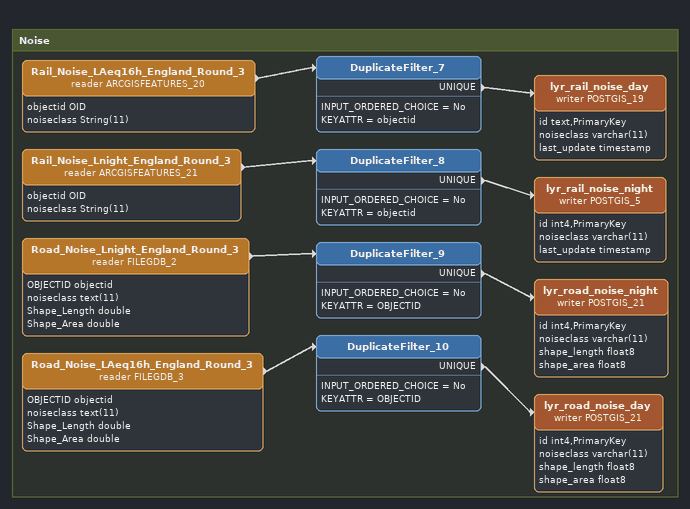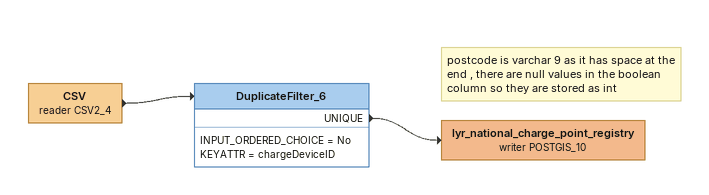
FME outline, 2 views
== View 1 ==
Bookmark: Noise
Rail_Noise_LAeq16h_England_Round_3 (reader ARCGISFEATURES_20)
    attributes: objectid OID, noiseclass String(11)
    -> DuplicateFilter_7
DuplicateFilter_7
    INPUT_ORDERED_CHOICE = No
    KEYATTR = objectid
    UNIQUE -> lyr_rail_noise_day (writer POSTGIS_19)
lyr_rail_noise_day (writer POSTGIS_19)
    attributes: id text,PrimaryKey, noiseclass varchar(11), last_update timestamp
Rail_Noise_Lnight_England_Round_3 (reader ARCGISFEATURES_21)
    attributes: objectid OID, noiseclass String(11)
    -> DuplicateFilter_8
DuplicateFilter_8
    INPUT_ORDERED_CHOICE = No
    KEYATTR = objectid
    UNIQUE -> lyr_rail_noise_night (writer POSTGIS_5)
lyr_rail_noise_night (writer POSTGIS_5)
    attributes: id int4,PrimaryKey, noiseclass varchar(11), last_update timestamp
Road_Noise_Lnight_England_Round_3 (reader FILEGDB_2)
    attributes: OBJECTID objectid, noiseclass text(11), Shape_Length double, Shape_Area double
    -> DuplicateFilter_9
DuplicateFilter_9
    INPUT_ORDERED_CHOICE = No
    KEYATTR = OBJECTID
    UNIQUE -> lyr_road_noise_night (writer POSTGIS_21)
lyr_road_noise_night (writer POSTGIS_21)
    attributes: id int4,PrimaryKey, noiseclass varchar(11), shape_length float8, shape_area float8
Road_Noise_LAeq16h_England_Round_3 (reader FILEGDB_3)
    attributes: OBJECTID objectid, noiseclass text(11), Shape_Length double, Shape_Area double
    -> DuplicateFilter_10
DuplicateFilter_10
    INPUT_ORDERED_CHOICE = No
    KEYATTR = OBJECTID
    UNIQUE -> lyr_road_noise_day (writer POSTGIS_21)
lyr_road_noise_day (writer POSTGIS_21)
    attributes: id int4,PrimaryKey, noiseclass varchar(11), shape_length float8, shape_area float8

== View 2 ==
CSV (reader CSV2_4)
    -> DuplicateFilter_6
DuplicateFilter_6
    INPUT_ORDERED_CHOICE = No
    KEYATTR = chargeDeviceID
    UNIQUE -> lyr_national_charge_point_registry (writer POSTGIS_10)
Note: postcode is varchar 9 as it has space at the end , there are null values in the boolean column so they are stored as int
lyr_national_charge_point_registry (writer POSTGIS_10)
